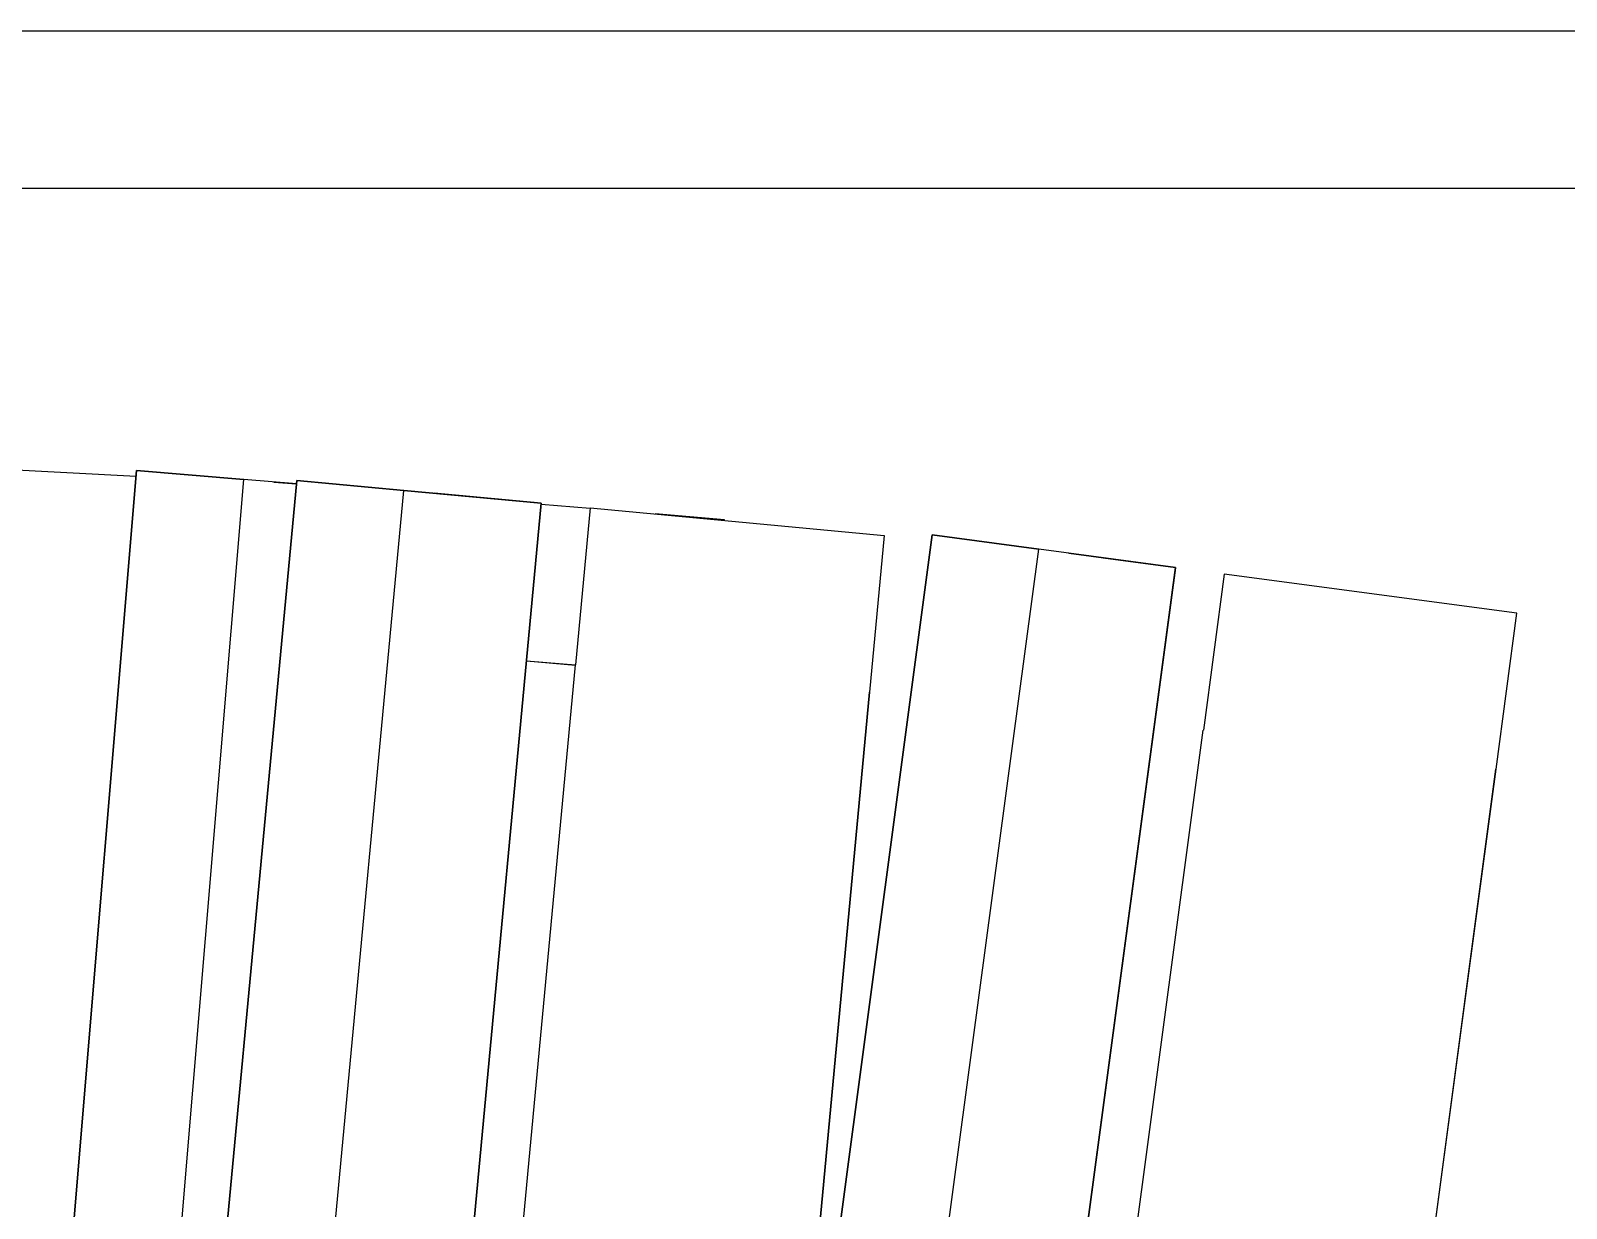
# Model space of a CAD drawing. Extents: x -43 to 90, y 6 to 81.
# Drawn here: x -18.44 to -17.66, y 74.48 to 75.078 of the extents above; entities that cross this region are included whole.
import ezdxf

# ---------------------------------------------------------------- set-up
doc = ezdxf.new("R2010")
doc.units = 0
doc.header["$LTSCALE"] = 0.1
doc.header["$MEASUREMENT"] = 0
doc.layers.add('cobertura nova', color=4, linetype='CONTINUOUS')
doc.layers.add('visto', color=9, linetype='CONTINUOUS')

msp = doc.modelspace()

# ---------------------------------------------------------------- linework, layer by layer
at = {"layer": 'cobertura nova'}
for p, q in [((-18.38631, 74.85185), (-18.4762, 74.85669)), ((-18.60446, 72.24072), (-18.38606, 74.85491)), ((-18.38606, 74.85491), (-18.60446, 72.24072)), ((-18.55057, 72.22997), (-18.33165, 74.85036)), ((-18.54991, 72.22983), (-18.30461, 74.84995)), ((-18.30461, 74.84995), (-18.54991, 72.22983)), ((-18.30461, 74.84995), (-18.54991, 72.22983)), ((-18.38606, 74.85491), (-18.33165, 74.85036)), ((-18.33165, 74.85036), (-18.38606, 74.85491)), ((-18.38605, 74.85491), (-18.38605, 74.85491)), ((-18.38605, 74.85491), (-18.33164, 74.85036)), ((-18.38605, 74.85491), (-18.38605, 74.85491)), ((-18.38605, 74.85491), (-18.38605, 74.85491)), ((-18.38605, 74.85491), (-18.33165, 74.85036)), ((-18.38605, 74.85491), (-18.38605, 74.85491)), ((-18.33164, 74.85036), (-18.38605, 74.85491)), ((-18.38605, 74.85491), (-18.38605, 74.85491)), ((-18.38605, 74.85491), (-18.38605, 74.85491)), ((-18.38605, 74.85491), (-18.38605, 74.85491)), ((-18.38604, 74.85491), (-18.38604, 74.85491)), ((-18.38604, 74.85491), (-18.38604, 74.85491)), ((-18.38604, 74.85491), (-18.38604, 74.85491)), ((-18.38604, 74.85491), (-18.38604, 74.85491)), ((-18.38604, 74.85491), (-18.33163, 74.85037)), ((-18.38604, 74.85491), (-18.38604, 74.85491)), ((-18.38604, 74.85491), (-18.38604, 74.85491)), ((-18.38604, 74.85491), (-18.33163, 74.85037)), ((-18.33163, 74.85037), (-18.38604, 74.85491)), ((-18.38604, 74.85491), (-18.33164, 74.85037)), ((-18.38604, 74.85491), (-18.38604, 74.85491)), ((-18.38604, 74.85491), (-18.38604, 74.85491)), ((-18.38604, 74.85491), (-18.38604, 74.85491)), ((-18.38604, 74.85491), (-18.38604, 74.85491)), ((-18.38604, 74.85491), (-18.38604, 74.85491)), ((-18.38604, 74.85491), (-18.38604, 74.85491)), ((-18.38604, 74.85491), (-18.33164, 74.85037)), ((-18.38603, 74.85491), (-18.38603, 74.85491)), ((-18.33162, 74.85037), (-18.38603, 74.85491)), ((-18.38603, 74.85491), (-18.38603, 74.85491)), ((-18.38603, 74.85491), (-18.38603, 74.85491)), ((-18.38603, 74.85491), (-18.38603, 74.85491)), ((-18.38603, 74.85491), (-18.38603, 74.85491)), ((-18.38603, 74.85491), (-18.33162, 74.85037)), ((-18.38602, 74.85492), (-18.38602, 74.85491)), ((-18.38602, 74.85492), (-18.33162, 74.85037)), ((-18.38602, 74.85491), (-18.38602, 74.85492)), ((-18.38602, 74.85491), (-18.38602, 74.85491)), ((-18.30479, 74.84812), (-18.33165, 74.85036)), ((-18.33165, 74.85036), (-18.33164, 74.85036)), ((-18.33164, 74.85036), (-18.33165, 74.85036)), ((-18.33165, 74.85036), (-18.33165, 74.85036)), ((-18.33165, 74.85036), (-18.33165, 74.85036)), ((-18.33164, 74.85037), (-18.33164, 74.85036)), ((-18.33164, 74.85037), (-18.33164, 74.85037)), ((-18.33164, 74.85036), (-18.33164, 74.85037)), ((-18.33164, 74.85037), (-18.33164, 74.85036)), ((-18.33164, 74.85036), (-18.33164, 74.85037)), ((-18.33164, 74.85037), (-18.33164, 74.85036)), ((-18.33164, 74.85036), (-18.33164, 74.85036)), ((-18.33164, 74.85036), (-18.33164, 74.85036)), ((-18.33164, 74.85036), (-18.33164, 74.85036)), ((-18.33164, 74.85036), (-18.33164, 74.85036)), ((-18.33164, 74.85036), (-18.33164, 74.85036)), ((-18.33164, 74.85036), (-18.33164, 74.85036)), ((-18.33164, 74.85036), (-18.33164, 74.85036)), ((-18.33164, 74.85036), (-18.33164, 74.85036)), ((-18.33164, 74.85036), (-18.33164, 74.85036)), ((-18.33163, 74.85036), (-18.33162, 74.85037)), ((-18.33162, 74.85037), (-18.33163, 74.85037)), ((-18.33163, 74.85036), (-18.33163, 74.85037)), ((-18.33163, 74.85037), (-18.33163, 74.85037)), ((-18.33163, 74.85037), (-18.33163, 74.85036)), ((-18.33163, 74.85037), (-18.33163, 74.85037)), ((-18.33163, 74.85036), (-18.33163, 74.85037)), ((-18.33163, 74.85037), (-18.33163, 74.85037)), ((-18.33163, 74.85037), (-18.33163, 74.85036)), ((-18.33163, 74.85037), (-18.33163, 74.85036)), ((-18.33163, 74.85037), (-18.33163, 74.85037)), ((-18.33163, 74.85037), (-18.33163, 74.85037)), ((-18.33163, 74.85036), (-18.33163, 74.85037)), ((-18.33163, 74.85037), (-18.33163, 74.85036)), ((-18.33163, 74.85037), (-18.33163, 74.85037)), ((-18.33162, 74.85037), (-18.33163, 74.85036)), ((-18.33163, 74.85036), (-18.33162, 74.85037)), ((-18.33162, 74.85036), (-18.33162, 74.85037)), ((-18.33162, 74.85037), (-18.33162, 74.85037)), ((-18.33162, 74.85037), (-18.33162, 74.85036)), ((-18.33161, 74.85037), (-18.33162, 74.85037)), ((-18.33162, 74.85037), (-18.33162, 74.85036)), ((-18.33162, 74.85037), (-18.33162, 74.85037)), ((-18.33162, 74.85037), (-18.33162, 74.85036)), ((-18.33162, 74.85037), (-18.33162, 74.85037)), ((-18.33162, 74.85036), (-18.33162, 74.85037)), ((-18.33162, 74.85036), (-18.33162, 74.85037)), ((-18.33162, 74.85037), (-18.33162, 74.85037)), ((-18.33162, 74.85036), (-18.33162, 74.85037)), ((-18.33162, 74.85037), (-18.33162, 74.85037)), ((-18.33162, 74.85037), (-18.33162, 74.85036)), ((-18.33162, 74.85037), (-18.33162, 74.85037)), ((-18.33162, 74.85037), (-18.33162, 74.85036)), ((-18.33162, 74.85036), (-18.33162, 74.85037)), ((-18.33162, 74.85037), (-18.33162, 74.85037)), ((-18.33162, 74.85037), (-18.33162, 74.85036)), ((-18.33162, 74.85037), (-18.33162, 74.85037)), ((-18.33161, 74.85037), (-18.33161, 74.85036)), ((-18.30478, 74.84813), (-18.33161, 74.85037)), ((-18.30479, 74.84812), (-18.3163, 74.84908)), ((-18.3163, 74.84908), (-18.3163, 74.84908)), ((-18.3163, 74.84908), (-18.3163, 74.84908)), ((-18.30479, 74.84812), (-18.31629, 74.84908)), ((-18.31629, 74.84908), (-18.31629, 74.84908)), ((-18.30479, 74.84812), (-18.31629, 74.84908)), ((-18.31629, 74.84908), (-18.31629, 74.84908)), ((-18.31629, 74.84908), (-18.31629, 74.84908)), ((-18.31629, 74.84908), (-18.31629, 74.84908)), ((-18.30479, 74.84812), (-18.31629, 74.84908)), ((-18.31629, 74.84908), (-18.31629, 74.84908)), ((-18.31629, 74.84908), (-18.31629, 74.84908)), ((-18.31629, 74.84908), (-18.30479, 74.84812)), ((-18.31629, 74.84908), (-18.31629, 74.84908)), ((-18.31629, 74.84908), (-18.31629, 74.84908)), ((-18.31629, 74.84908), (-18.31629, 74.84908)), ((-18.31628, 74.84909), (-18.31628, 74.84909)), ((-18.31628, 74.84909), (-18.30479, 74.84812)), ((-18.31628, 74.84908), (-18.31628, 74.84909)), ((-18.30479, 74.84812), (-18.31628, 74.84909)), ((-18.31628, 74.84909), (-18.31628, 74.84908)), ((-18.31628, 74.84908), (-18.31628, 74.84908)), ((-18.31628, 74.84908), (-18.31628, 74.84908)), ((-18.30479, 74.84812), (-18.31628, 74.84908)), ((-18.31628, 74.84908), (-18.31628, 74.84908)), ((-18.31628, 74.84908), (-18.31628, 74.84908)), ((-18.31628, 74.84908), (-18.30479, 74.84812)), ((-18.31627, 74.84909), (-18.31627, 74.84909)), ((-18.31627, 74.84909), (-18.31627, 74.84909)), ((-18.31627, 74.84909), (-18.30479, 74.84813)), ((-18.31627, 74.84909), (-18.31627, 74.84908)), ((-18.31627, 74.84909), (-18.31627, 74.84909)), ((-18.30479, 74.84813), (-18.31627, 74.84909)), ((-18.31627, 74.84909), (-18.31627, 74.84909)), ((-18.31627, 74.84909), (-18.30479, 74.84813)), ((-18.30478, 74.84813), (-18.31626, 74.84909)), ((-18.31626, 74.84909), (-18.31626, 74.84909)), ((-18.31626, 74.84909), (-18.31626, 74.84909)), ((-18.25026, 74.84486), (-18.30461, 74.84995)), ((-18.30461, 74.84995), (-18.30461, 74.84995)), ((-18.30461, 74.84995), (-18.30461, 74.84995)), ((-18.30461, 74.84995), (-18.25026, 74.84486)), ((-18.30461, 74.84995), (-18.30461, 74.84995)), ((-18.30461, 74.84995), (-18.30461, 74.84995)), ((-18.25025, 74.84486), (-18.30461, 74.84995)), ((-18.30461, 74.84995), (-18.30461, 74.84995)), ((-18.30461, 74.84995), (-18.30461, 74.84995)), ((-18.30461, 74.84995), (-18.25025, 74.84486)), ((-18.30461, 74.84995), (-18.30461, 74.84995)), ((-18.30461, 74.84995), (-18.30461, 74.84995)), ((-18.30461, 74.84995), (-18.30461, 74.84995)), ((-18.30461, 74.84995), (-18.25025, 74.84486)), ((-18.30461, 74.84995), (-18.30461, 74.84995)), ((-18.30461, 74.84995), (-18.30461, 74.84995)), ((-18.3046, 74.84995), (-18.3046, 74.84995)), ((-18.30459, 74.84995), (-18.3046, 74.84995)), ((-18.3046, 74.84995), (-18.25024, 74.84486)), ((-18.3046, 74.84995), (-18.3046, 74.84995)), ((-18.3046, 74.84995), (-18.3046, 74.84995)), ((-18.3046, 74.84995), (-18.25024, 74.84486)), ((-18.25024, 74.84486), (-18.3046, 74.84995)), ((-18.3046, 74.84995), (-18.3046, 74.84995)), ((-18.3046, 74.84995), (-18.3046, 74.84995)), ((-18.3046, 74.84995), (-18.25025, 74.84486)), ((-18.30459, 74.84995), (-18.30459, 74.84995)), ((-18.25023, 74.84487), (-18.30459, 74.84995)), ((-18.30459, 74.84995), (-18.30459, 74.84995)), ((-18.30459, 74.84995), (-18.30459, 74.84995)), ((-18.30459, 74.84995), (-18.30459, 74.84995)), ((-18.30459, 74.84995), (-18.30459, 74.84995)), ((-18.30459, 74.84995), (-18.25023, 74.84487)), ((-18.30459, 74.84995), (-18.30459, 74.84995)), ((-18.25024, 74.84486), (-18.30459, 74.84995)), ((-18.30458, 74.84995), (-18.30458, 74.84995)), ((-18.30458, 74.84995), (-18.25022, 74.84487)), ((-18.30458, 74.84995), (-18.30458, 74.84995)), ((-18.49608, 72.21909), (-18.25026, 74.84486)), ((-18.18056, 74.83833), (-18.25026, 74.84486)), ((-18.25026, 74.84486), (-18.18056, 74.83833)), ((-18.25024, 74.84486), (-18.25025, 74.84486)), ((-18.25025, 74.84486), (-18.25025, 74.84486)), ((-18.25025, 74.84486), (-18.25025, 74.84486)), ((-18.25025, 74.84486), (-18.25025, 74.84486)), ((-18.25025, 74.84486), (-18.25025, 74.84486)), ((-18.25025, 74.84486), (-18.25025, 74.84486)), ((-18.25025, 74.84486), (-18.25025, 74.84486)), ((-18.25025, 74.84486), (-18.25025, 74.84486)), ((-18.25025, 74.84486), (-18.25025, 74.84486)), ((-18.25025, 74.84486), (-18.25025, 74.84486)), ((-18.25025, 74.84486), (-18.25025, 74.84486)), ((-18.25025, 74.84486), (-18.25025, 74.84486)), ((-18.25025, 74.84486), (-18.25025, 74.84486)), ((-18.25025, 74.84486), (-18.25025, 74.84486)), ((-18.25025, 74.84486), (-18.25025, 74.84486)), ((-18.25025, 74.84486), (-18.25025, 74.84486)), ((-18.25025, 74.84486), (-18.25025, 74.84486)), ((-18.25025, 74.84486), (-18.25025, 74.84486)), ((-18.25023, 74.84486), (-18.25024, 74.84486)), ((-18.25024, 74.84486), (-18.25023, 74.84486)), ((-18.25024, 74.84486), (-18.25024, 74.84486)), ((-18.25023, 74.84486), (-18.25024, 74.84486)), ((-18.25024, 74.84486), (-18.25024, 74.84486)), ((-18.25024, 74.84486), (-18.25024, 74.84486)), ((-18.25024, 74.84486), (-18.25024, 74.84486)), ((-18.25024, 74.84486), (-18.25024, 74.84486)), ((-18.25024, 74.84486), (-18.25024, 74.84486)), ((-18.25024, 74.84486), (-18.25024, 74.84486)), ((-18.25024, 74.84486), (-18.25024, 74.84486)), ((-18.25024, 74.84486), (-18.25024, 74.84486)), ((-18.25024, 74.84486), (-18.25024, 74.84486)), ((-18.25024, 74.84486), (-18.25024, 74.84486)), ((-18.25023, 74.84486), (-18.25022, 74.84487)), ((-18.25022, 74.84487), (-18.25023, 74.84487)), ((-18.25022, 74.84487), (-18.25023, 74.84486)), ((-18.25023, 74.84487), (-18.25023, 74.84486)), ((-18.25023, 74.84486), (-18.25023, 74.84487)), ((-18.25023, 74.84487), (-18.25023, 74.84486)), ((-18.25023, 74.84487), (-18.25023, 74.84487)), ((-18.25023, 74.84487), (-18.25023, 74.84486)), ((-18.25023, 74.84487), (-18.25023, 74.84487)), ((-18.25023, 74.84486), (-18.25023, 74.84487)), ((-18.25023, 74.84487), (-18.25023, 74.84487)), ((-18.25023, 74.84486), (-18.25023, 74.84487)), ((-18.25023, 74.84487), (-18.25023, 74.84486)), ((-18.25023, 74.84486), (-18.25023, 74.84486)), ((-18.25023, 74.84486), (-18.25023, 74.84486)), ((-18.25022, 74.84487), (-18.25022, 74.84486)), ((-18.25022, 74.84487), (-18.25022, 74.84487)), ((-18.25022, 74.84487), (-18.25022, 74.84486)), ((-18.25022, 74.84487), (-18.25022, 74.84487)), ((-18.18053, 74.83834), (-18.25022, 74.84487)), ((-18.23492, 74.84342), (-18.23492, 74.84342)), ((-18.23492, 74.84342), (-18.23492, 74.84342)), ((-18.23492, 74.84342), (-18.23492, 74.84342)), ((-18.23492, 74.84342), (-18.23492, 74.84342)), ((-18.18056, 74.83833), (-18.23492, 74.84342)), ((-18.23492, 74.84342), (-18.23492, 74.84342)), ((-18.23491, 74.84343), (-18.23491, 74.84343)), ((-18.23491, 74.84343), (-18.23491, 74.84342)), ((-18.23491, 74.84343), (-18.23491, 74.84343)), ((-18.18055, 74.83834), (-18.23491, 74.84343)), ((-18.23491, 74.84343), (-18.23491, 74.84343)), ((-18.18055, 74.83834), (-18.23491, 74.84343)), ((-18.23491, 74.84342), (-18.23491, 74.84343)), ((-18.23491, 74.84343), (-18.18055, 74.83834)), ((-18.23491, 74.84342), (-18.23491, 74.84343)), ((-18.23491, 74.84343), (-18.23491, 74.84342)), ((-18.23491, 74.84342), (-18.23491, 74.84342)), ((-18.18056, 74.83834), (-18.23491, 74.84342)), ((-18.2349, 74.84343), (-18.2349, 74.84343)), ((-18.2349, 74.84343), (-18.18054, 74.83834)), ((-18.2349, 74.84343), (-18.2349, 74.84343)), ((-18.2349, 74.84343), (-18.2349, 74.84343)), ((-18.18054, 74.83834), (-18.2349, 74.84343)), ((-18.2349, 74.84343), (-18.2349, 74.84343)), ((-18.18054, 74.83834), (-18.2349, 74.84343)), ((-18.2349, 74.84343), (-18.18054, 74.83834)), ((-18.18053, 74.83834), (-18.23489, 74.84343)), ((-18.18053, 74.83834), (-18.23489, 74.84343)), ((-18.23489, 74.84343), (-18.23489, 74.84343)), ((-18.23489, 74.84343), (-18.18053, 74.83834)), ((-18.23489, 74.84343), (-18.23489, 74.84343)), ((-18.23489, 74.84343), (-18.23489, 74.84343)), ((-18.23489, 74.84343), (-18.23489, 74.84343)), ((-18.23489, 74.84343), (-18.23489, 74.84343)), ((-18.18054, 74.83834), (-18.23489, 74.84343)), ((-18.18055, 74.83834), (-18.42706, 72.20532)), ((-18.42706, 72.20532), (-18.18056, 74.83833)), ((-18.18056, 74.83833), (-18.42706, 72.20532)), ((-18.18056, 74.83833), (-18.42706, 72.20532)), ((-18.18056, 74.83833), (-18.42706, 72.20532)), ((-18.42706, 72.20532), (-18.18056, 74.83833)), ((-18.18056, 74.83833), (-18.42706, 72.20532)), ((-18.42706, 72.20532), (-18.18056, 74.83833)), ((-18.18055, 74.83834), (-18.42705, 72.20531)), ((-18.42705, 72.20531), (-18.18055, 74.83834)), ((-18.42657, 72.21041), (-18.18054, 74.83834)), ((-18.18054, 74.83834), (-18.42657, 72.21041)), ((-18.42657, 72.21041), (-18.18054, 74.83834)), ((-18.18054, 74.83834), (-18.42657, 72.21041)), ((-18.42657, 72.21041), (-18.18055, 74.83834)), ((-18.42657, 72.21041), (-18.18055, 74.83834)), ((-18.42657, 72.21041), (-18.18055, 74.83834)), ((-18.18055, 74.83834), (-18.42657, 72.21041)), ((-18.18054, 74.83834), (-18.42657, 72.21041)), ((-18.42656, 72.21042), (-18.18053, 74.83834)), ((-18.42656, 72.21042), (-18.18053, 74.83834)), ((-18.42656, 72.21042), (-18.18053, 74.83834)), ((-18.42656, 72.21042), (-18.18053, 74.83834)), ((-18.18054, 74.83834), (-18.42656, 72.21042)), ((-18.42656, 72.21042), (-18.18054, 74.83834)), ((-18.42656, 72.21042), (-18.18054, 74.83834)), ((-18.18053, 74.83834), (-18.42655, 72.21042)), ((-18.42655, 72.21042), (-18.18053, 74.8383)), ((-18.18053, 74.8383), (-18.42655, 72.21042)), ((-18.1557, 74.83567), (-18.18058, 74.83775)), ((-18.18056, 74.83833), (-18.18056, 74.83834)), ((-18.18056, 74.83833), (-18.18056, 74.83834)), ((-18.18055, 74.83833), (-18.18056, 74.83833)), ((-18.18056, 74.83833), (-18.18056, 74.83833)), ((-18.18056, 74.83833), (-18.18056, 74.83833)), ((-18.18056, 74.83833), (-18.18056, 74.83833)), ((-18.18056, 74.83833), (-18.18056, 74.83833)), ((-18.18056, 74.83833), (-18.18056, 74.83833)), ((-18.18056, 74.83833), (-18.18056, 74.83833)), ((-18.18056, 74.83833), (-18.18056, 74.83833)), ((-18.18055, 74.83834), (-18.18055, 74.83834)), ((-18.18055, 74.83834), (-18.18055, 74.83834)), ((-18.18055, 74.83834), (-18.18055, 74.83834)), ((-18.18055, 74.83834), (-18.18055, 74.83834)), ((-18.18055, 74.83834), (-18.18055, 74.83834)), ((-18.18054, 74.83832), (-18.18055, 74.83832)), ((-18.18055, 74.83832), (-18.18055, 74.83832)), ((-18.18055, 74.83832), (-18.18055, 74.83832)), ((-18.18055, 74.83832), (-18.18055, 74.83832)), ((-18.18055, 74.83832), (-18.18055, 74.83832)), ((-18.18055, 74.83832), (-18.18055, 74.83832)), ((-18.18055, 74.83832), (-18.18055, 74.83832)), ((-18.18055, 74.83832), (-18.18055, 74.83832)), ((-18.18054, 74.83834), (-18.18054, 74.83834)), ((-18.18054, 74.83834), (-18.18054, 74.83834)), ((-18.18054, 74.83834), (-18.18054, 74.83834)), ((-18.18054, 74.83834), (-18.18054, 74.83834)), ((-18.18054, 74.83834), (-18.18054, 74.83834)), ((-18.18054, 74.83834), (-18.18054, 74.83834)), ((-18.18054, 74.83831), (-18.18054, 74.83832)), ((-18.18054, 74.83832), (-18.18054, 74.83832)), ((-18.18053, 74.83831), (-18.18054, 74.83831)), ((-18.18054, 74.83831), (-18.18054, 74.83831)), ((-18.18054, 74.83831), (-18.18054, 74.83831)), ((-18.18054, 74.83831), (-18.18054, 74.83831)), ((-18.18054, 74.83831), (-18.18054, 74.83831)), ((-18.18054, 74.83831), (-18.18054, 74.83831)), ((-18.18054, 74.83831), (-18.18054, 74.83831)), ((-18.18054, 74.83831), (-18.18054, 74.83831)), ((-18.18053, 74.83834), (-18.18053, 74.8383)), ((-18.18053, 74.83834), (-18.18053, 74.83834)), ((-18.18053, 74.83834), (-18.18053, 74.83834)), ((-18.18053, 74.83834), (-18.18053, 74.83834)), ((-18.18053, 74.83834), (-18.18053, 74.83834)), ((-18.18053, 74.83834), (-18.18053, 74.83834)), ((-18.18053, 74.83834), (-18.18054, 74.83834)), ((-18.18053, 74.83834), (-18.18053, 74.83834)), ((-18.18053, 74.83831), (-18.18053, 74.83831)), ((-18.18053, 74.83831), (-18.18053, 74.83831)), ((-18.18053, 74.83831), (-18.18053, 74.83831)), ((-18.18053, 74.8383), (-18.18053, 74.8383)), ((-18.15567, 74.836), (-18.16313, 74.75635)), ((-18.15567, 74.836), (-18.00632, 74.82202)), ((-18.08747, 74.82997), (-18.12269, 74.83292)), ((-18.0875, 74.82962), (-18.08747, 74.82997)), ((-19.05344, 66.81538), (-17.98188, 74.82223)), ((-17.98188, 74.82223), (-19.05344, 66.81538)), ((-18.00632, 74.82202), (-18.01378, 74.74237)), ((-17.98188, 74.82223), (-17.92777, 74.81499)), ((-17.92777, 74.81499), (-17.98188, 74.82223)), ((-17.98188, 74.82223), (-17.98188, 74.82223)), ((-17.98187, 74.82223), (-17.98188, 74.82223)), ((-17.98188, 74.82223), (-17.98188, 74.82223)), ((-17.98188, 74.82223), (-17.98188, 74.82223)), ((-17.98188, 74.82223), (-17.92776, 74.81499)), ((-17.92776, 74.81499), (-17.98188, 74.82223)), ((-17.98188, 74.82223), (-17.98188, 74.82223)), ((-17.98188, 74.82223), (-17.92776, 74.81499)), ((-17.98187, 74.82223), (-17.98187, 74.82223)), ((-17.98187, 74.82223), (-17.92775, 74.81499)), ((-17.98187, 74.82223), (-17.98187, 74.82223)), ((-17.98187, 74.82223), (-17.98187, 74.82223)), ((-17.98187, 74.82223), (-17.92776, 74.81499)), ((-17.92776, 74.81499), (-17.98187, 74.82223)), ((-17.98187, 74.82223), (-17.98187, 74.82223)), ((-17.98187, 74.82223), (-17.98187, 74.82223)), ((-17.92776, 74.81499), (-17.98187, 74.82223)), ((-17.98187, 74.82223), (-17.98187, 74.82223)), ((-17.98187, 74.82223), (-17.92775, 74.81499)), ((-17.98187, 74.82223), (-17.98187, 74.82223)), ((-17.92775, 74.81499), (-17.98187, 74.82223)), ((-17.98187, 74.82223), (-17.98187, 74.82223)), ((-17.98187, 74.82223), (-17.98187, 74.82223)), ((-17.98187, 74.82223), (-17.98187, 74.82223)), ((-17.98187, 74.82223), (-17.98187, 74.82223)), ((-17.98187, 74.82223), (-17.92776, 74.81499)), ((-17.92774, 74.815), (-17.98186, 74.82224)), ((-17.98186, 74.82223), (-17.98186, 74.82224)), ((-17.98186, 74.82224), (-17.92774, 74.815)), ((-17.98186, 74.82224), (-17.92775, 74.81499)), ((-17.92775, 74.81499), (-17.98186, 74.82224)), ((-17.98186, 74.82223), (-17.98186, 74.82224)), ((-17.98186, 74.82224), (-17.98186, 74.82224)), ((-17.92774, 74.81499), (-17.98186, 74.82224)), ((-17.92775, 74.81499), (-17.98186, 74.82223)), ((-17.98186, 74.82223), (-17.98186, 74.82223)), ((-17.92774, 74.815), (-17.98185, 74.82224)), ((-17.98185, 74.82224), (-17.98185, 74.82224)), ((-17.98185, 74.82224), (-17.98185, 74.82224)), ((-17.98185, 74.82224), (-17.92773, 74.815)), ((-17.98185, 74.82224), (-17.98185, 74.82224)), ((-17.92773, 74.815), (-17.98185, 74.82224)), ((-17.98185, 74.82224), (-17.98185, 74.82224)), ((-17.92774, 74.815), (-17.98185, 74.82224)), ((-17.98185, 74.82224), (-17.98185, 74.82224)), ((-17.98185, 74.82224), (-17.98185, 74.82224)), ((-17.98185, 74.82224), (-17.98185, 74.82224)), ((-17.98185, 74.82224), (-17.92774, 74.815)), ((-17.98185, 74.82224), (-17.98185, 74.82224)), ((-17.98185, 74.82224), (-17.92774, 74.815)), ((-18.99933, 66.80813), (-17.92777, 74.81499)), ((-17.85839, 74.8057), (-17.92777, 74.81499)), ((-17.92777, 74.81499), (-17.92777, 74.81499)), ((-17.92776, 74.81499), (-17.92777, 74.81499)), ((-17.92775, 74.81499), (-17.92776, 74.81499)), ((-17.92775, 74.81499), (-17.92776, 74.81499)), ((-17.92776, 74.81499), (-17.92776, 74.81499)), ((-17.92776, 74.81499), (-17.92776, 74.81499)), ((-17.92776, 74.81499), (-17.92776, 74.81499)), ((-17.92776, 74.81499), (-17.92776, 74.81499)), ((-17.92776, 74.81499), (-17.92776, 74.81499)), ((-17.92776, 74.81499), (-17.92776, 74.81499)), ((-17.92776, 74.81499), (-17.92776, 74.81499)), ((-17.92776, 74.81499), (-17.92776, 74.81499)), ((-17.92776, 74.81499), (-17.92776, 74.81499)), ((-17.92776, 74.81499), (-17.92776, 74.81499)), ((-17.92776, 74.81499), (-17.92776, 74.81499)), ((-17.92776, 74.81499), (-17.92776, 74.81499)), ((-17.92776, 74.81499), (-17.92776, 74.81499)), ((-17.92775, 74.81499), (-17.92775, 74.81499)), ((-17.92775, 74.81499), (-17.92775, 74.81499)), ((-17.92775, 74.81499), (-17.92775, 74.81499)), ((-17.92775, 74.81499), (-17.92775, 74.81499)), ((-17.92775, 74.81499), (-17.92775, 74.81499)), ((-17.92775, 74.81499), (-17.92774, 74.81499)), ((-17.92775, 74.81499), (-17.92775, 74.81499)), ((-17.92775, 74.81499), (-17.92775, 74.81499)), ((-17.92775, 74.81499), (-17.92775, 74.81499)), ((-17.92775, 74.81499), (-17.92775, 74.81499)), ((-17.92774, 74.815), (-17.92774, 74.81498)), ((-17.92774, 74.81498), (-17.92773, 74.815)), ((-17.92773, 74.815), (-17.92774, 74.815)), ((-17.92774, 74.815), (-17.92774, 74.81498)), ((-17.92774, 74.81498), (-17.92774, 74.815)), ((-17.92774, 74.815), (-17.92774, 74.815)), ((-17.92774, 74.81498), (-17.92774, 74.815)), ((-17.92774, 74.81499), (-17.92774, 74.815)), ((-17.92774, 74.815), (-17.92774, 74.81499)), ((-17.92774, 74.815), (-17.92774, 74.81498)), ((-17.92774, 74.81499), (-17.92774, 74.815)), ((-17.92774, 74.815), (-17.92774, 74.81499)), ((-17.92774, 74.81498), (-17.92774, 74.81499)), ((-17.92774, 74.81499), (-17.92774, 74.81499)), ((-17.92773, 74.81498), (-17.92773, 74.815)), ((-17.85835, 74.80571), (-17.92773, 74.815)), ((-17.9125, 74.81295), (-17.85838, 74.8057)), ((-17.9125, 74.81294), (-17.9125, 74.81295)), ((-17.85838, 74.8057), (-17.9125, 74.81295)), ((-17.9125, 74.81295), (-17.9125, 74.81294)), ((-17.91249, 74.81295), (-17.91248, 74.81295)), ((-17.85837, 74.80571), (-17.91249, 74.81295)), ((-17.91249, 74.81295), (-17.85837, 74.80571)), ((-17.91249, 74.81295), (-17.91249, 74.81295)), ((-17.91249, 74.81295), (-17.85838, 74.80571)), ((-17.91249, 74.81295), (-17.91249, 74.81295)), ((-17.91249, 74.81295), (-17.91249, 74.81295)), ((-17.91249, 74.81295), (-17.85838, 74.80571)), ((-17.85838, 74.8057), (-17.91249, 74.81295)), ((-17.91249, 74.81295), (-17.91249, 74.81295)), ((-17.85838, 74.80571), (-17.91249, 74.81295)), ((-17.91249, 74.81295), (-17.91249, 74.81295)), ((-17.85838, 74.80571), (-17.91249, 74.81295)), ((-17.91249, 74.81295), (-17.91249, 74.81295)), ((-17.91249, 74.81295), (-17.91249, 74.81295)), ((-17.91249, 74.81295), (-17.91249, 74.81295)), ((-17.91249, 74.81295), (-17.91249, 74.81295)), ((-17.91248, 74.81295), (-17.85836, 74.80571)), ((-17.91248, 74.81295), (-17.91248, 74.81295)), ((-17.85836, 74.80571), (-17.91248, 74.81295)), ((-17.91248, 74.81295), (-17.85836, 74.80571)), ((-17.91248, 74.81295), (-17.91248, 74.81295)), ((-17.91248, 74.81295), (-17.91248, 74.81295)), ((-17.91248, 74.81295), (-17.85837, 74.80571)), ((-17.91248, 74.81295), (-17.85837, 74.80571)), ((-17.85837, 74.80571), (-17.91248, 74.81295)), ((-17.91248, 74.81295), (-17.91248, 74.81295)), ((-17.91248, 74.81295), (-17.91248, 74.81295)), ((-17.91248, 74.81295), (-17.91248, 74.81295)), ((-17.91248, 74.81295), (-17.91248, 74.81295)), ((-17.85837, 74.80571), (-17.91248, 74.81295)), ((-17.91248, 74.81295), (-17.91248, 74.81295)), ((-17.85835, 74.80571), (-17.91247, 74.81295)), ((-17.91247, 74.81295), (-17.91247, 74.81295)), ((-17.91247, 74.81295), (-17.91247, 74.81295)), ((-17.91247, 74.81295), (-17.85835, 74.80571)), ((-17.85836, 74.80571), (-17.91247, 74.81295)), ((-17.91247, 74.81295), (-17.91247, 74.81295)), ((-17.91247, 74.81295), (-17.91247, 74.81295)), ((-17.91247, 74.81295), (-17.85836, 74.80571)), ((-17.91247, 74.81295), (-17.91247, 74.81295)), ((-17.91247, 74.81295), (-17.91247, 74.81295)), ((-17.91247, 74.81295), (-17.91247, 74.81295)), ((-17.85836, 74.80571), (-17.91247, 74.81295)), ((-17.91247, 74.81295), (-17.85836, 74.80571)), ((-17.91247, 74.81295), (-17.91247, 74.81295)), ((-17.91247, 74.81295), (-17.91247, 74.81295)), ((-17.85836, 74.80571), (-17.91247, 74.81295)), ((-17.91247, 74.81295), (-17.91247, 74.81295)), ((-17.91247, 74.81295), (-17.91247, 74.81295)), ((-17.91247, 74.81295), (-17.91247, 74.81295)), ((-17.89504, 74.81061), (-17.85839, 74.8057)), ((-18.92995, 66.79885), (-17.85839, 74.8057)), ((-17.85839, 74.8057), (-18.92995, 66.79885)), ((-18.92995, 66.79885), (-17.85838, 74.8057)), ((-18.92995, 66.79885), (-17.85838, 74.8057)), ((-17.85838, 74.8057), (-18.92995, 66.79885)), ((-18.92994, 66.79885), (-17.85838, 74.80571)), ((-18.92994, 66.79885), (-17.85838, 74.80571)), ((-17.85838, 74.80571), (-18.92994, 66.79885)), ((-18.92994, 66.79885), (-17.85838, 74.80571)), ((-18.92994, 66.79885), (-17.85838, 74.8057)), ((-17.85838, 74.8057), (-18.92994, 66.79885)), ((-18.20849, 72.18962), (-17.85837, 74.80571)), ((-18.20849, 72.18962), (-17.85837, 74.80571)), ((-17.85837, 74.80571), (-18.20849, 72.18962)), ((-17.85836, 74.80571), (-18.20848, 72.18962)), ((-18.20848, 72.18962), (-17.85836, 74.80571)), ((-18.20848, 72.18962), (-17.85837, 74.80571)), ((-17.85837, 74.80571), (-18.20848, 72.18962)), ((-17.85837, 74.80571), (-18.20848, 72.18962)), ((-18.20848, 72.18962), (-17.85836, 74.80571)), ((-18.20848, 72.18962), (-17.85837, 74.80571)), ((-18.20848, 72.18962), (-17.85837, 74.80571)), ((-17.85835, 74.80571), (-18.20847, 72.18962)), ((-18.20847, 72.18962), (-17.85836, 74.80571)), ((-17.85836, 74.80571), (-18.20847, 72.18962)), ((-18.20847, 72.18962), (-17.85836, 74.80571)), ((-17.85836, 74.80571), (-18.20847, 72.18962)), ((-17.85836, 74.80571), (-18.20847, 72.18962)), ((-17.85837, 74.80561), (-18.20847, 72.18962)), ((-18.20847, 72.18962), (-17.85837, 74.80561)), ((-17.85839, 74.8057), (-17.85838, 74.8057)), ((-17.85838, 74.8057), (-17.85839, 74.8057)), ((-17.85839, 74.8057), (-17.85839, 74.8057)), ((-17.85838, 74.80569), (-17.85839, 74.80569)), ((-17.85838, 74.80571), (-17.85838, 74.80571)), ((-17.85838, 74.80571), (-17.85838, 74.80571)), ((-17.85838, 74.80571), (-17.85838, 74.80571)), ((-17.85838, 74.80571), (-17.85838, 74.80571)), ((-17.85838, 74.8057), (-17.85838, 74.8057)), ((-17.85838, 74.8057), (-17.85838, 74.8057)), ((-17.85838, 74.80569), (-17.85838, 74.80569)), ((-17.85838, 74.80569), (-17.85838, 74.80569)), ((-17.85838, 74.80568), (-17.85838, 74.80568)), ((-17.85838, 74.80566), (-17.85838, 74.80567)), ((-17.85838, 74.80567), (-17.85838, 74.80567)), ((-17.85838, 74.80567), (-17.85838, 74.80567)), ((-17.85838, 74.80566), (-17.85838, 74.80566)), ((-17.85838, 74.80566), (-17.85838, 74.80566)), ((-17.85838, 74.80565), (-17.85838, 74.80565)), ((-17.85837, 74.80564), (-17.85838, 74.80564)), ((-17.85837, 74.80561), (-17.85835, 74.80571)), ((-17.85837, 74.80571), (-17.85837, 74.80571)), ((-17.85837, 74.80571), (-17.85837, 74.80571)), ((-17.85837, 74.80564), (-17.85837, 74.80564)), ((-17.85837, 74.80563), (-17.85837, 74.80563)), ((-17.85837, 74.80563), (-17.85837, 74.80563)), ((-17.85837, 74.80563), (-17.85837, 74.80563)), ((-17.85837, 74.80562), (-17.85837, 74.80562)), ((-17.85837, 74.80562), (-17.85837, 74.80562)), ((-17.85837, 74.80562), (-17.85837, 74.80562)), ((-17.85837, 74.80561), (-17.85837, 74.80561)), ((-17.85837, 74.80561), (-17.85837, 74.80561)), ((-17.85836, 74.80571), (-17.85835, 74.80571)), ((-17.85836, 74.80571), (-17.85836, 74.80571)), ((-17.85836, 74.80571), (-17.85836, 74.80571)), ((-17.85836, 74.80571), (-17.85836, 74.80571)), ((-17.85836, 74.80571), (-17.85836, 74.80571)), ((-17.85836, 74.80571), (-17.85836, 74.80571)), ((-17.85835, 74.80571), (-17.85835, 74.80571)), ((-17.85835, 74.80571), (-17.85835, 74.80571)), ((-17.83357, 74.8024), (-17.84419, 74.7231)), ((-17.6849, 74.7825), (-17.83357, 74.8024)), ((-17.69551, 74.70321), (-17.6849, 74.7825)), ((-18.40169, 72.20808), (-18.16313, 74.75635)), ((-18.16316, 74.75602), (-18.18804, 74.7581)), ((-18.16316, 74.75601), (-18.18804, 74.75809)), ((-18.01378, 74.74237), (-18.06316, 74.21494)), ((-18.06306, 74.2157), (-18.01375, 74.74238)), ((-18.01378, 74.74238), (-18.01375, 74.74238)), ((-18.18372, 72.1863), (-17.84422, 74.7231)), ((-17.84419, 74.7231), (-17.84419, 74.72309)), ((-18.03504, 72.1664), (-17.69554, 74.7032)), ((-18.03501, 72.16641), (-17.69551, 74.70321)), ((-17.69561, 74.70269), (-17.69551, 74.70321))]:
    msp.add_line(p, q, dxfattribs=at)
at = {"layer": 'visto'}
for p, q in [((-22.26351, 75.07832), (-16.53425, 75.07832)), ((-22.24152, 74.99832), (-16.55343, 74.99832))]:
    msp.add_line(p, q, dxfattribs=at)

doc.saveas('drawing.dxf')
